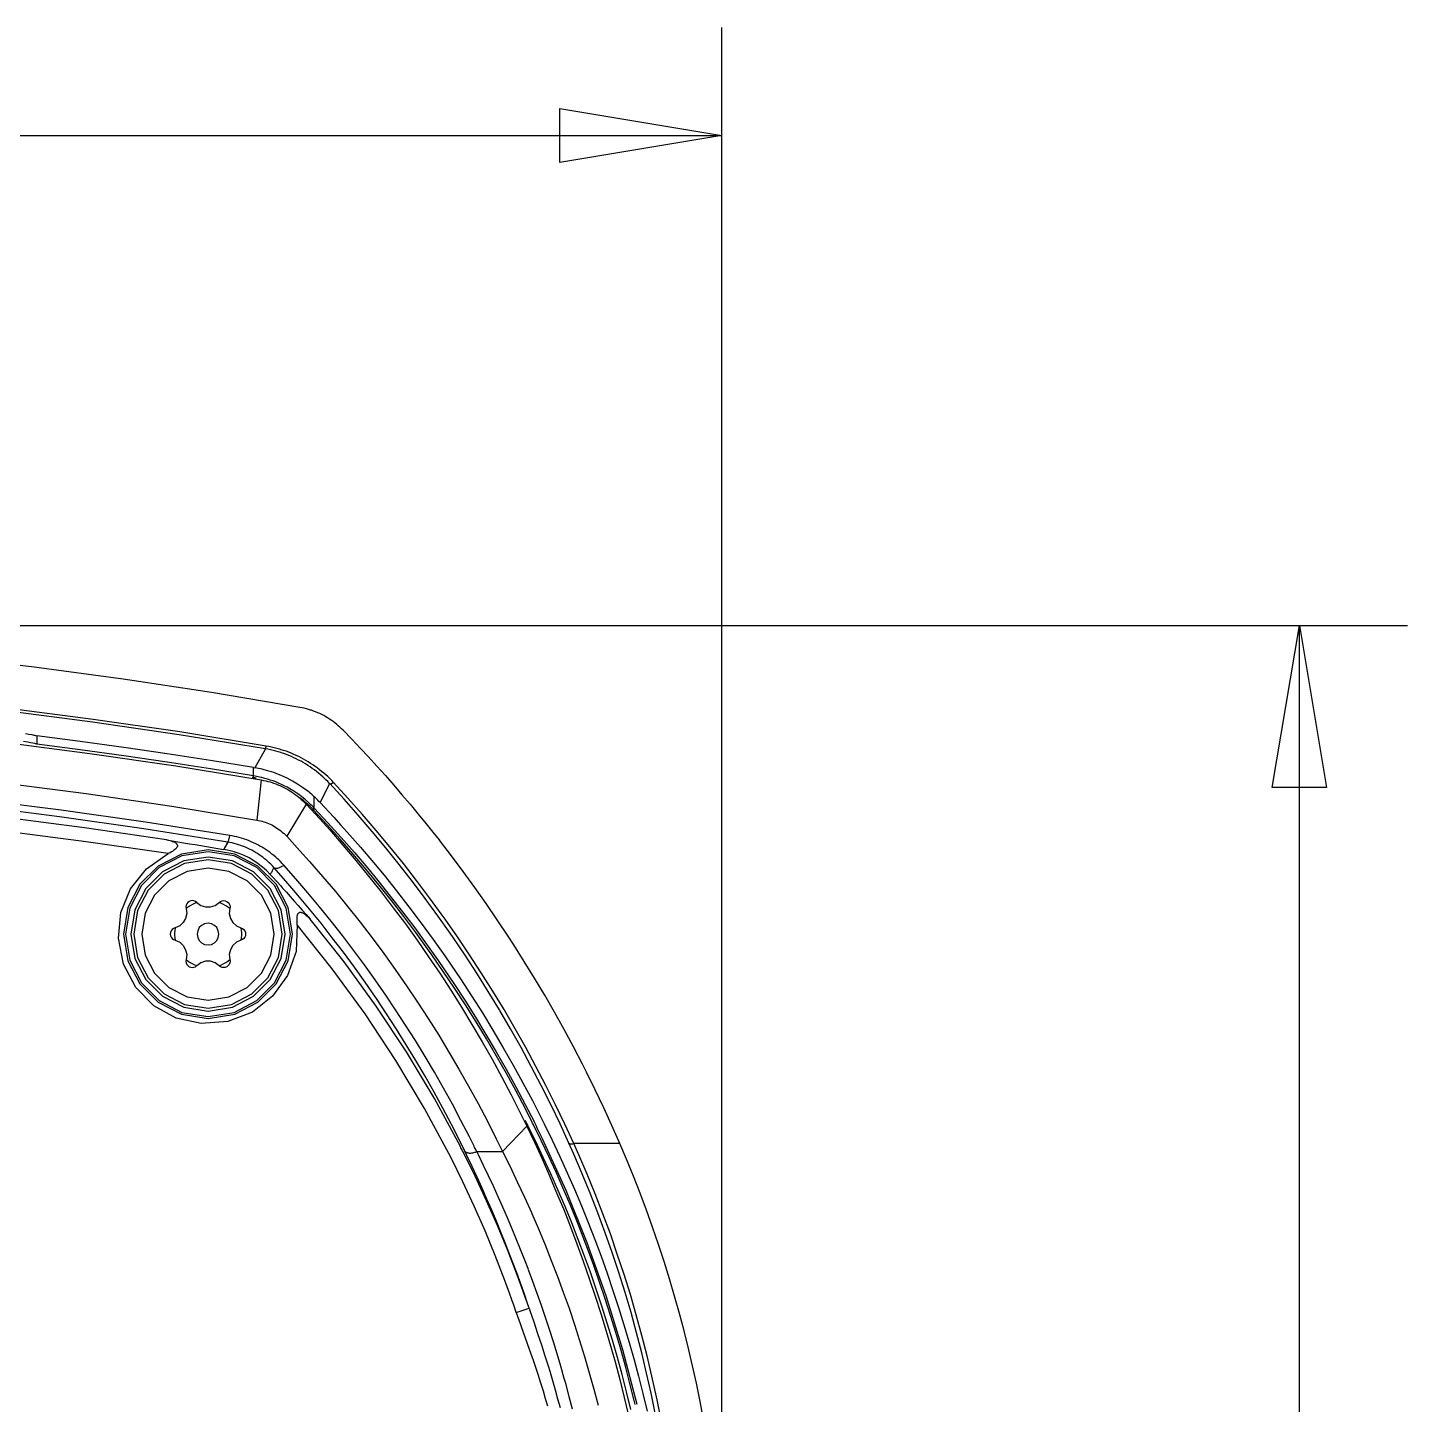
# Model space of a CAD drawing. Header units: millimetres. Extents: x -495897 to 1376592, y -28539 to 470976.
# Drawn here: x 217608 to 220930, y 211241 to 214557 of the extents above; entities that cross this region are included whole.
import ezdxf

# ---------------------------------------------------------------- set-up
doc = ezdxf.new("R2010")
doc.units = ezdxf.units.MM

msp = doc.modelspace()

# ---------------------------------------------------------------- linework, layer by layer
at = {"color": 0}
for p, q in [((219278.688, 210942.943), (219278.688, 214556.683)), ((218888.688, 214231.683), (218888.688, 214361.553)), ((218888.688, 214231.683), (218888.688, 214361.553)), ((218888.688, 214361.553), (219278.688, 214296.553)), ((212733.708, 214296.553), (219278.688, 214296.553)), ((219278.688, 214296.553), (218888.688, 214231.683)), ((219278.688, 214296.553), (218888.688, 214231.683)), ((216201.198, 213116.803), (220929.688, 213116.803)), ((220604.428, 212726.803), (220669.558, 213116.803)), ((220669.558, 208058.295), (220669.558, 213117.063)), ((220669.558, 213116.803), (220734.558, 212726.803)), ((220669.558, 213116.803), (220734.558, 212726.803)), ((217623.268, 213015.923), (217408.508, 213041.273)), ((217837.378, 212987.323), (217623.268, 213015.923)), ((218050.708, 212955.213), (217837.378, 212987.323)), ((218263.258, 212919.463), (218050.708, 212955.213)), ((217765.358, 212890.603), (217555.798, 212917.643)), ((218268.458, 212918.553), (218263.258, 212919.463)), ((218273.658, 212917.253), (218268.458, 212918.553)), ((218278.858, 212915.953), (218273.658, 212917.253)), ((218284.058, 212914.523), (218278.858, 212915.953)), ((218289.128, 212912.963), (218284.058, 212914.523)), ((218290.948, 212912.443), (218289.128, 212912.963)), ((218296.018, 212910.623), (218290.948, 212912.443)), ((217763.538, 212883.973), (217554.108, 212911.143)), ((217972.318, 212853.553), (217763.538, 212883.973)), ((217974.268, 212860.183), (217765.358, 212890.603)), ((218300.958, 212908.673), (218296.018, 212910.623)), ((218306.028, 212906.463), (218300.958, 212908.673)), ((218310.838, 212904.383), (218306.028, 212906.463)), ((218315.648, 212902.043), (218310.838, 212904.383)), ((218320.588, 212899.573), (218315.648, 212902.043)), ((218325.268, 212896.973), (218320.588, 212899.573)), ((218329.688, 212894.113), (218325.268, 212896.973)), ((218334.368, 212891.253), (218329.688, 212894.113)), ((218338.788, 212888.393), (218334.368, 212891.253)), ((218343.078, 212885.143), (218338.788, 212888.393)), ((218347.368, 212882.023), (218343.078, 212885.143)), ((218351.788, 212878.513), (218347.368, 212882.023)), ((217602.338, 212856.673), (217610.528, 212855.243)), ((217610.528, 212855.243), (217617.548, 212854.073)), ((217617.548, 212854.073), (217623.008, 212852.903)), ((217623.008, 212852.903), (217624.438, 212852.643)), ((217624.438, 212852.643), (217626.908, 212851.863)), ((217626.908, 212851.863), (217629.248, 212851.213)), ((217629.248, 212851.213), (217629.638, 212850.953)), ((217629.638, 212850.953), (217629.898, 212850.823)), ((217629.898, 212850.693), (217629.768, 212830.933)), ((217629.898, 212850.823), (217630.158, 212850.693)), ((218180.058, 212819.623), (217972.318, 212853.553)), ((218182.268, 212826.123), (217974.268, 212860.183)), ((218355.428, 212875.393), (218351.788, 212878.513)), ((218359.588, 212871.753), (218355.428, 212875.393)), ((218363.488, 212867.983), (218359.588, 212871.753)), ((218367.258, 212864.213), (218363.488, 212867.983)), ((218367.258, 212864.213), (218388.318, 212842.633)), ((217549.818, 212835.613), (217757.558, 212808.703)), ((217597.658, 212837.953), (217608.448, 212836.133)), ((217608.448, 212836.133), (217614.428, 212835.093)), ((217614.428, 212835.093), (217620.278, 212833.793)), ((217620.278, 212833.793), (217624.438, 212832.883)), ((217624.438, 212832.883), (217625.478, 212832.753)), ((217625.478, 212832.753), (217627.298, 212832.103)), ((217627.298, 212832.103), (217628.988, 212831.453)), ((217628.988, 212831.453), (217628.988, 212831.453)), ((217628.988, 212831.453), (217629.378, 212831.323)), ((217629.378, 212831.323), (217629.638, 212831.063)), ((217629.638, 212831.063), (217629.638, 212830.933)), ((218180.058, 212819.623), (218154.968, 212773.733)), ((218180.058, 212819.623), (218180.318, 212819.883)), ((218186.298, 212818.583), (218180.058, 212819.623)), ((218180.318, 212820.013), (218180.448, 212820.143)), ((218180.318, 212819.883), (218180.318, 212820.013)), ((218180.448, 212820.143), (218180.838, 212820.923)), ((218180.448, 212820.143), (218180.448, 212820.143)), ((218180.838, 212820.923), (218180.968, 212821.443)), ((218180.968, 212821.443), (218181.228, 212822.093)), ((218180.968, 212821.443), (218180.968, 212821.443)), ((218181.228, 212822.093), (218181.358, 212822.613)), ((218181.358, 212822.613), (218181.488, 212823.393)), ((218181.488, 212823.393), (218181.748, 212824.043)), ((218181.748, 212824.043), (218181.878, 212824.823)), ((218181.878, 212824.823), (218182.008, 212825.603)), ((218182.008, 212825.603), (218182.268, 212826.123)), ((218188.638, 212824.953), (218182.268, 212826.123)), ((218192.668, 212817.153), (218186.298, 212818.583)), ((218195.008, 212823.653), (218188.638, 212824.953)), ((218198.908, 212815.723), (218192.668, 212817.153)), ((218201.378, 212822.093), (218195.008, 212823.653)), ((218205.018, 212814.033), (218198.908, 212815.723)), ((218207.878, 212820.533), (218201.378, 212822.093)), ((218211.258, 212812.473), (218205.018, 212814.033)), ((218214.118, 212818.713), (218207.878, 212820.533)), ((218220.358, 212816.763), (218214.118, 212818.713)), ((218223.868, 212815.853), (218220.358, 212816.763)), ((218229.848, 212813.773), (218223.868, 212815.853)), ((218236.218, 212811.433), (218229.848, 212813.773)), ((218388.318, 212842.633), (218409.248, 212820.533)), ((218409.248, 212820.533), (218428.228, 212800.123)), ((217757.558, 212808.703), (217964.388, 212778.283)), ((218217.368, 212810.523), (218211.258, 212812.473)), ((218218.798, 212810.133), (218217.368, 212810.523)), ((218224.908, 212808.053), (218218.798, 212810.133)), ((218231.018, 212805.713), (218224.908, 212808.053)), ((218236.868, 212803.373), (218231.018, 212805.713)), ((218242.198, 212808.833), (218236.218, 212811.433)), ((218242.848, 212800.903), (218236.868, 212803.373)), ((218248.308, 212806.363), (218242.198, 212808.833)), ((218248.698, 212798.303), (218242.848, 212800.903)), ((218254.418, 212803.633), (218248.308, 212806.363)), ((218254.548, 212795.443), (218248.698, 212798.303)), ((218260.268, 212800.903), (218254.418, 212803.633)), ((218260.138, 212792.583), (218254.548, 212795.443)), ((218265.988, 212789.593), (218260.138, 212792.583)), ((218266.118, 212797.913), (218260.268, 212800.903)), ((218271.448, 212786.473), (218265.988, 212789.593)), ((218271.968, 212794.793), (218266.118, 212797.913)), ((218277.038, 212783.223), (218271.448, 212786.473)), ((218277.558, 212791.543), (218271.968, 212794.793)), ((218282.368, 212779.713), (218277.038, 212783.223)), ((218283.278, 212788.293), (218277.558, 212791.543)), ((218287.698, 212776.203), (218282.368, 212779.713)), ((218288.868, 212784.653), (218283.278, 212788.293)), ((218294.458, 212781.143), (218288.868, 212784.653)), ((218299.788, 212777.373), (218294.458, 212781.143)), ((218428.228, 212800.123), (218448.638, 212777.763)), ((217964.388, 212778.283), (218170.308, 212744.613)), ((218151.068, 212753.193), (218149.378, 212750.333)), ((218151.718, 212754.623), (218149.638, 212750.333)), ((218151.588, 212754.103), (218151.068, 212753.193)), ((218151.718, 212754.623), (218151.588, 212754.103)), ((218151.718, 212754.623), (218151.718, 212774.383)), ((218151.718, 212774.383), (218154.968, 212773.733)), ((218292.898, 212772.563), (218287.698, 212776.203)), ((218298.358, 212768.793), (218292.898, 212772.563)), ((218303.298, 212764.763), (218298.358, 212768.793)), ((218305.118, 212773.603), (218299.788, 212777.373)), ((218308.368, 212760.733), (218303.298, 212764.763)), ((218310.318, 212769.443), (218305.118, 212773.603)), ((218313.438, 212756.573), (218308.368, 212760.733)), ((218315.518, 212765.283), (218310.318, 212769.443)), ((218318.248, 212752.283), (218313.438, 212756.573)), ((218320.718, 212760.993), (218315.518, 212765.283)), ((218321.108, 212749.553), (218318.248, 212752.283)), ((218325.528, 212756.833), (218320.718, 212760.993)), ((218325.788, 212745.133), (218321.108, 212749.553)), ((218330.208, 212752.673), (218325.528, 212756.833)), ((218334.888, 212747.993), (218330.208, 212752.673)), ((218339.698, 212743.313), (218334.888, 212747.993)), ((218448.638, 212777.763), (218469.048, 212755.013)), ((218469.048, 212755.013), (218489.068, 212732.263)), ((217542.148, 212738.633), (217748.848, 212711.723)), ((218170.308, 212744.613), (218159.518, 212648.023)), ((218170.308, 212744.613), (218175.638, 212743.703)), ((218175.638, 212743.703), (218180.838, 212742.403)), ((218180.838, 212742.403), (218186.038, 212741.233)), ((218186.038, 212741.233), (218191.238, 212739.803)), ((218191.238, 212739.803), (218196.438, 212738.243)), ((218196.438, 212738.243), (218199.818, 212737.073)), ((218199.818, 212737.073), (218205.018, 212735.253)), ((218205.018, 212735.253), (218209.958, 212733.303)), ((218209.958, 212733.303), (218215.028, 212731.093)), ((218215.028, 212731.093), (218219.838, 212729.013)), ((218219.838, 212729.013), (218224.648, 212726.673)), ((218224.648, 212726.673), (218229.588, 212724.203)), ((218229.588, 212724.203), (218234.008, 212721.603)), ((218234.008, 212721.603), (218238.688, 212718.743)), ((218238.688, 212718.743), (218243.368, 212715.883)), ((218243.368, 212715.883), (218247.788, 212712.893)), ((218334.758, 212736.033), (218311.748, 212690.273)), ((218330.468, 212740.583), (218325.788, 212745.133)), ((218334.758, 212736.033), (218330.468, 212740.583)), ((218334.758, 212736.033), (218335.278, 212735.643)), ((218369.468, 212698.203), (218334.888, 212736.033)), ((218335.278, 212735.643), (218335.798, 212735.383)), ((218335.798, 212735.383), (218336.448, 212735.253)), ((218336.448, 212735.253), (218337.228, 212735.383)), ((218337.228, 212735.383), (218338.268, 212735.643)), ((218338.268, 212735.643), (218338.528, 212735.643)), ((218338.528, 212735.643), (218338.788, 212735.773)), ((218338.788, 212735.773), (218339.958, 212736.163)), ((218344.248, 212738.633), (218339.698, 212743.313)), ((218339.958, 212736.163), (218340.738, 212736.553)), ((218340.738, 212736.553), (218341.648, 212736.813)), ((218341.648, 212736.813), (218342.558, 212737.463)), ((218342.558, 212737.463), (218343.338, 212737.983)), ((218343.338, 212737.983), (218344.248, 212738.633)), ((218378.958, 212700.673), (218344.248, 212738.633)), ((218489.068, 212732.263), (218508.958, 212709.123)), ((220734.558, 212726.803), (220604.428, 212726.803)), ((220734.558, 212726.803), (220604.428, 212726.803)), ((217684.238, 212656.213), (217480.528, 212681.823)), ((217688.398, 212672.203), (217484.298, 212697.813)), ((217748.848, 212711.723), (217954.508, 212681.563)), ((217954.508, 212681.563), (218159.518, 212648.023)), ((218278.078, 212686.633), (218231.408, 212609.283)), ((218247.788, 212712.893), (218252.078, 212709.773)), ((218252.078, 212709.773), (218256.368, 212706.393)), ((218256.368, 212706.393), (218260.658, 212703.013)), ((218260.658, 212703.013), (218264.818, 212699.633)), ((218264.818, 212699.633), (218266.638, 212697.943)), ((218266.638, 212697.943), (218270.538, 212694.173)), ((218270.538, 212694.173), (218274.438, 212690.403)), ((218274.438, 212690.403), (218278.078, 212686.633)), ((218278.078, 212686.633), (218311.098, 212650.883)), ((218297.838, 212676.883), (218297.838, 212704.313)), ((218311.748, 212690.273), (218344.898, 212654.783)), ((218403.528, 212659.723), (218369.468, 212698.203)), ((218413.148, 212662.193), (218378.958, 212700.673)), ((218508.958, 212709.123), (218528.718, 212685.983)), ((218528.718, 212685.983), (218548.218, 212662.583)), ((217744.818, 212629.173), (217547.218, 212654.653)), ((217887.168, 212627.223), (217684.238, 212656.213)), ((217891.848, 212643.213), (217688.398, 212672.203)), ((218159.518, 212648.023), (218163.808, 212647.243)), ((218163.808, 212647.243), (218167.968, 212646.203)), ((218295.498, 212672.593), (218292.898, 212670.253)), ((218297.838, 212676.883), (218295.498, 212672.593)), ((218296.668, 212674.933), (218295.498, 212672.593)), ((218328.128, 212637.623), (218295.498, 212672.593)), ((218296.928, 212675.453), (218296.668, 212674.933)), ((218297.188, 212675.973), (218296.928, 212675.453)), ((218297.448, 212676.363), (218297.188, 212675.973)), ((218297.838, 212676.883), (218297.448, 212676.363)), ((218297.838, 212676.883), (218330.598, 212641.523)), ((218311.098, 212650.883), (218334.888, 212624.363)), ((218344.898, 212654.783), (218361.278, 212636.843)), ((218437.198, 212620.853), (218403.528, 212659.723)), ((218446.818, 212623.193), (218413.148, 212662.193)), ((218548.218, 212662.583), (218567.588, 212638.923)), ((217748.848, 212595.893), (217551.378, 212621.503)), ((217941.768, 212600.573), (217744.818, 212629.173)), ((218089.448, 212594.983), (217887.168, 212627.223)), ((218094.778, 212610.713), (217891.848, 212643.213)), ((218167.968, 212646.203), (218172.258, 212645.163)), ((218172.258, 212645.163), (218176.288, 212643.863)), ((218176.288, 212643.863), (218179.408, 212642.953)), ((218179.408, 212642.953), (218183.568, 212641.393)), ((218183.568, 212641.393), (218187.468, 212639.963)), ((218187.468, 212639.963), (218191.498, 212638.143)), ((218191.498, 212638.143), (218195.528, 212636.193)), ((218195.528, 212636.193), (218199.298, 212634.243)), ((218199.298, 212634.243), (218203.068, 212632.033)), ((218203.068, 212632.033), (218206.708, 212629.693)), ((218206.708, 212629.693), (218210.348, 212627.223)), ((218210.348, 212627.223), (218213.988, 212624.753)), ((218213.988, 212624.753), (218217.498, 212622.023)), ((218217.498, 212622.023), (218220.878, 212619.163)), ((218220.878, 212619.163), (218224.128, 212616.303)), ((218224.128, 212616.303), (218225.038, 212615.393)), ((218225.038, 212615.393), (218228.288, 212612.403)), ((218360.108, 212602.003), (218328.128, 212637.623)), ((218330.598, 212641.523), (218346.718, 212623.843)), ((218334.888, 212624.363), (218366.738, 212587.833)), ((218346.718, 212623.843), (218362.838, 212605.903)), ((218361.278, 212636.843), (218377.268, 212618.773)), ((218377.268, 212618.773), (218409.248, 212582.503)), ((218469.958, 212581.203), (218437.198, 212620.853)), ((218479.968, 212583.283), (218446.818, 212623.193)), ((218567.588, 212638.923), (218586.568, 212615.003)), ((218586.568, 212615.003), (218599.048, 212599.273)), ((217945.928, 212567.163), (217748.848, 212595.893)), ((217941.768, 212600.573), (217944.368, 212600.183)), ((217941.768, 212600.573), (217946.838, 212599.793)), ((217944.368, 212600.183), (217947.878, 212599.403)), ((217946.838, 212599.793), (217960.618, 212597.453)), ((217947.878, 212599.403), (217950.998, 212598.493)), ((217950.998, 212598.493), (217953.988, 212597.713)), ((217953.988, 212597.713), (217956.718, 212596.803)), ((217956.718, 212596.803), (217957.758, 212596.413)), ((217957.758, 212596.413), (217959.708, 212595.373)), ((217959.708, 212595.373), (217961.788, 212594.463)), ((217960.618, 212597.453), (217974.398, 212595.113)), ((217961.788, 212594.463), (217963.348, 212593.423)), ((217963.348, 212593.423), (217963.868, 212593.163)), ((217963.868, 212593.163), (217964.908, 212592.253)), ((217964.908, 212592.253), (217965.948, 212591.213)), ((217966.208, 212580.813), (217965.168, 212579.513)), ((217965.948, 212591.213), (217966.728, 212590.563)), ((217966.858, 212582.113), (217966.208, 212580.813)), ((217966.728, 212590.563), (217967.248, 212589.393)), ((217967.248, 212582.633), (217966.858, 212582.113)), ((217967.248, 212589.393), (217967.768, 212588.613)), ((217967.768, 212583.543), (217967.248, 212582.633)), ((217967.768, 212588.613), (217967.768, 212588.353)), ((217967.768, 212588.353), (217968.158, 212587.313)), ((217968.158, 212584.583), (217967.768, 212583.543)), ((217968.158, 212587.313), (217968.288, 212586.403)), ((217968.288, 212585.493), (217968.158, 212584.583)), ((217968.288, 212586.403), (217968.288, 212585.493)), ((217974.398, 212595.113), (217983.238, 212593.553)), ((217983.238, 212593.553), (217997.018, 212591.213)), ((217997.018, 212591.213), (218010.798, 212588.873)), ((218010.798, 212588.873), (218024.578, 212586.793)), ((218024.578, 212586.793), (218038.358, 212584.453)), ((218038.358, 212584.453), (218052.138, 212582.113)), ((218052.138, 212582.113), (218065.918, 212579.773)), ((218088.928, 212595.113), (218080.348, 212577.433)), ((218081.908, 212581.333), (218080.868, 212579.513)), ((218089.448, 212594.983), (218081.908, 212581.333)), ((218089.448, 212594.983), (218089.838, 212595.113)), ((218094.648, 212594.073), (218089.448, 212594.983)), ((218089.838, 212595.113), (218089.968, 212595.373)), ((218089.968, 212595.373), (218090.358, 212595.893)), ((218090.358, 212595.893), (218090.358, 212596.283)), ((218090.358, 212596.283), (218090.488, 212596.283)), ((218090.488, 212596.283), (218091.268, 212597.843)), ((218091.268, 212597.843), (218091.788, 212599.403)), ((218091.788, 212599.663), (218092.308, 212601.093)), ((218091.788, 212599.403), (218091.788, 212599.663)), ((218092.308, 212601.093), (218092.698, 212602.653)), ((218092.698, 212602.653), (218093.218, 212604.473)), ((218093.218, 212604.473), (218093.608, 212605.903)), ((218093.608, 212605.903), (218093.998, 212607.593)), ((218093.998, 212607.593), (218094.388, 212609.283)), ((218094.388, 212609.283), (218094.778, 212610.973)), ((218099.978, 212593.033), (218094.648, 212594.073)), ((218100.368, 212609.933), (218094.778, 212610.973)), ((218105.178, 212591.733), (218099.978, 212593.033)), ((218106.088, 212608.633), (218100.368, 212609.933)), ((218110.378, 212590.303), (218105.178, 212591.733)), ((218111.678, 212607.333), (218106.088, 212608.633)), ((218115.448, 212588.743), (218110.378, 212590.303)), ((218117.138, 212605.903), (218111.678, 212607.333)), ((218120.648, 212587.053), (218115.448, 212588.743)), ((218122.728, 212604.343), (218117.138, 212605.903)), ((218122.598, 212586.403), (218120.648, 212587.053)), ((218127.668, 212584.453), (218122.598, 212586.403)), ((218128.318, 212602.523), (218122.728, 212604.343)), ((218132.608, 212582.503), (218127.668, 212584.453)), ((218130.008, 212602.003), (218128.318, 212602.523)), ((218135.468, 212600.053), (218130.008, 212602.003)), ((218137.418, 212580.293), (218132.608, 212582.503)), ((218140.928, 212597.843), (218135.468, 212600.053)), ((218142.228, 212577.953), (218137.418, 212580.293)), ((218146.258, 212595.763), (218140.928, 212597.843)), ((218151.588, 212593.423), (218146.258, 212595.763)), ((218156.788, 212590.953), (218151.588, 212593.423)), ((218161.988, 212588.223), (218156.788, 212590.953)), ((218167.058, 212585.493), (218161.988, 212588.223)), ((218171.998, 212582.633), (218167.058, 212585.493)), ((218176.808, 212579.513), (218171.998, 212582.633)), ((218228.288, 212612.403), (218231.408, 212609.283)), ((218231.408, 212609.283), (218263.388, 212574.183)), ((218391.828, 212565.863), (218360.108, 212602.003)), ((218362.838, 212605.903), (218394.558, 212569.763)), ((218366.738, 212587.833), (218397.938, 212550.783)), ((218409.248, 212582.503), (218440.578, 212545.583)), ((218502.328, 212541.033), (218469.958, 212581.203)), ((218512.468, 212543.113), (218479.968, 212583.283)), ((218627.908, 212561.833), (218599.048, 212599.273)), ((217946.318, 212567.423), (217945.928, 212567.163)), ((217950.478, 212569.373), (217946.318, 212567.423)), ((217953.858, 212571.323), (217950.478, 212569.373)), ((217956.328, 212572.753), (217953.858, 212571.323)), ((217958.798, 212574.573), (217956.328, 212572.753)), ((217961.138, 212576.133), (217958.798, 212574.573)), ((217962.438, 212577.303), (217961.138, 212576.133)), ((217964.128, 212578.473), (217962.438, 212577.303)), ((217965.168, 212579.513), (217964.128, 212578.473)), ((218065.918, 212579.773), (218079.828, 212577.563)), ((218080.868, 212579.513), (218079.828, 212577.563)), ((218147.168, 212575.483), (218142.228, 212577.953)), ((218151.718, 212573.013), (218147.168, 212575.483)), ((218156.398, 212570.283), (218151.718, 212573.013)), ((218160.948, 212567.423), (218156.398, 212570.283)), ((218165.368, 212564.563), (218160.948, 212567.423)), ((218169.918, 212561.443), (218165.368, 212564.563)), ((218174.208, 212558.323), (218169.918, 212561.443)), ((218178.238, 212554.813), (218174.208, 212558.323)), ((218181.878, 212576.393), (218176.808, 212579.513)), ((218182.398, 212551.303), (218178.238, 212554.813)), ((218186.688, 212573.143), (218181.878, 212576.393)), ((218186.558, 212547.663), (218182.398, 212551.303)), ((218189.288, 212545.323), (218186.558, 212547.663)), ((218191.368, 212569.763), (218186.688, 212573.143)), ((218195.788, 212566.123), (218191.368, 212569.763)), ((218200.468, 212562.353), (218195.788, 212566.123)), ((218204.888, 212558.583), (218200.468, 212562.353)), ((218209.308, 212554.683), (218204.888, 212558.583)), ((218212.168, 212551.953), (218209.308, 212554.683)), ((218216.328, 212548.053), (218212.168, 212551.953)), ((218220.358, 212543.763), (218216.328, 212548.053)), ((218263.388, 212574.183), (218286.658, 212548.053)), ((218286.658, 212548.053), (218317.858, 212512.433)), ((218423.028, 212529.203), (218391.828, 212565.863)), ((218394.558, 212569.763), (218425.758, 212532.973)), ((218397.938, 212550.783), (218428.748, 212513.083)), ((218656.378, 212524.003), (218627.908, 212561.833)), ((218193.188, 212541.553), (218189.288, 212545.323)), ((218192.668, 212518.673), (218191.758, 212517.113)), ((218191.758, 212517.113), (218197.868, 212510.483)), ((218193.448, 212520.493), (218192.668, 212518.673)), ((218196.958, 212537.653), (218193.188, 212541.553)), ((218194.488, 212522.053), (218193.448, 212520.493)), ((218195.268, 212523.743), (218194.488, 212522.053)), ((218196.178, 212525.433), (218195.268, 212523.743)), ((218197.088, 212527.123), (218196.178, 212525.433)), ((218200.468, 212533.753), (218196.958, 212537.653)), ((218197.868, 212528.683), (218197.088, 212527.123)), ((218198.778, 212530.243), (218197.868, 212528.683)), ((218199.558, 212532.063), (218198.778, 212530.243)), ((218200.468, 212533.753), (218199.558, 212532.063)), ((218200.468, 212533.753), (218201.248, 212533.233)), ((218229.588, 212500.993), (218200.468, 212533.753)), ((218201.248, 212533.233), (218201.898, 212532.843)), ((218201.898, 212532.843), (218202.808, 212532.453)), ((218202.808, 212532.453), (218203.978, 212532.063)), ((218203.978, 212532.063), (218205.018, 212532.063)), ((218205.018, 212532.063), (218206.448, 212532.063)), ((218206.448, 212532.063), (218208.008, 212532.323)), ((218208.008, 212532.323), (218209.698, 212532.453)), ((218209.698, 212532.453), (218209.958, 212532.583)), ((218209.958, 212532.583), (218212.038, 212533.233)), ((218212.038, 212533.233), (218213.988, 212533.883)), ((218213.988, 212533.883), (218215.938, 212534.663)), ((218215.938, 212534.663), (218218.148, 212535.703)), ((218218.148, 212535.703), (218220.098, 212536.743)), ((218220.098, 212536.743), (218222.178, 212538.173)), ((218224.388, 212539.473), (218220.358, 212543.763)), ((218222.178, 212538.173), (218224.388, 212539.473)), ((218253.508, 212506.713), (218224.388, 212539.473)), ((218453.578, 212492.023), (218423.028, 212529.203)), ((218425.758, 212532.973), (218450.588, 212502.683)), ((218440.578, 212545.583), (218465.798, 212515.033)), ((218465.798, 212515.033), (218496.088, 212477.333)), ((218533.918, 212500.343), (218502.328, 212541.033)), ((218544.318, 212502.163), (218512.468, 212543.113)), ((218684.458, 212485.783), (218656.378, 212524.003)), ((218197.868, 212510.483), (218207.488, 212499.823)), ((218207.488, 212499.823), (218217.238, 212489.293)), ((218217.238, 212489.293), (218220.878, 212485.133)), ((218220.878, 212485.133), (218230.628, 212474.343)), ((218258.188, 212467.583), (218229.588, 212500.993)), ((218282.238, 212473.173), (218253.508, 212506.713)), ((218317.858, 212512.433), (218348.538, 212476.033)), ((218428.748, 212513.083), (218458.908, 212475.123)), ((218450.588, 212502.683), (218480.878, 212465.113)), ((218483.738, 212454.193), (218453.578, 212492.023)), ((218565.118, 212459.133), (218533.918, 212500.343)), ((218575.518, 212460.823), (218544.318, 212502.163)), ((218711.628, 212447.043), (218684.458, 212485.783)), ((218230.628, 212474.343), (218240.118, 212463.683)), ((218240.118, 212463.683), (218249.608, 212452.893)), ((218249.608, 212452.893), (218259.228, 212441.973)), ((218286.398, 212433.783), (218258.188, 212467.583)), ((218310.318, 212439.373), (218282.238, 212473.173)), ((218348.538, 212476.033), (218378.568, 212439.373)), ((218458.908, 212475.123), (218488.158, 212436.773)), ((218480.878, 212465.113), (218510.518, 212426.893)), ((218513.118, 212415.973), (218483.738, 212454.193)), ((218496.088, 212477.333), (218525.858, 212438.983)), ((218595.408, 212417.403), (218565.118, 212459.133)), ((218605.938, 212418.963), (218575.518, 212460.823)), ((218256.368, 212413.503), (218256.628, 212415.843)), ((218256.628, 212415.843), (218256.888, 212417.663)), ((218256.888, 212417.663), (218257.148, 212418.703)), ((218257.148, 212418.703), (218257.668, 212420.393)), ((218257.668, 212420.393), (218258.188, 212421.563)), ((218258.188, 212421.563), (218258.578, 212422.343)), ((218258.578, 212422.343), (218259.098, 212423.123)), ((218259.098, 212423.123), (218259.878, 212423.903)), ((218259.228, 212441.973), (218268.588, 212431.183)), ((218259.878, 212423.903), (218260.268, 212424.683)), ((218260.268, 212424.683), (218261.308, 212424.943)), ((218261.308, 212424.943), (218261.958, 212425.463)), ((218261.958, 212425.463), (218262.868, 212425.853)), ((218262.868, 212425.853), (218263.388, 212425.853)), ((218263.388, 212425.853), (218264.428, 212426.113)), ((218264.428, 212426.113), (218265.598, 212425.853)), ((218265.598, 212425.853), (218266.638, 212425.723)), ((218266.638, 212425.723), (218267.938, 212425.333)), ((218267.938, 212425.333), (218269.368, 212424.813)), ((218268.588, 212431.183), (218278.078, 212420.393)), ((218269.368, 212424.813), (218270.018, 212424.423)), ((218270.018, 212424.423), (218271.838, 212423.513)), ((218271.838, 212423.513), (218273.658, 212422.473)), ((218273.658, 212422.473), (218275.478, 212421.043)), ((218275.478, 212421.043), (218276.258, 212420.523)), ((218276.258, 212420.523), (218278.598, 212418.573)), ((218278.078, 212420.393), (218287.568, 212409.343)), ((218278.598, 212418.573), (218280.938, 212416.623)), ((218280.938, 212416.623), (218283.278, 212414.283)), ((218283.278, 212414.283), (218285.748, 212411.553)), ((218314.088, 212399.593), (218286.398, 212433.783)), ((218338.268, 212404.923), (218310.318, 212439.373)), ((218378.568, 212439.373), (218408.078, 212402.063)), ((218488.158, 212436.773), (218517.278, 212397.903)), ((218510.518, 212426.893), (218539.638, 212388.413)), ((218542.108, 212377.363), (218513.118, 212415.973)), ((218525.858, 212438.983), (218555.238, 212400.113)), ((218625.308, 212375.283), (218595.408, 212417.403)), ((218613.088, 212409.083), (218605.938, 212418.963)), ((218738.538, 212407.783), (218711.628, 212447.043)), ((218256.238, 212410.513), (218256.368, 212413.373)), ((218256.238, 212407.393), (218256.238, 212410.513)), ((218256.238, 212404.403), (218256.238, 212407.393)), ((218256.628, 212400.243), (218256.238, 212404.403)), ((218256.368, 212413.373), (218256.368, 212413.503)), ((218256.888, 212395.563), (218256.628, 212400.243)), ((218256.888, 212395.433), (218256.888, 212395.563)), ((218285.748, 212411.553), (218287.568, 212409.343)), ((218341.258, 212364.753), (218314.088, 212399.593)), ((218365.438, 212370.213), (218338.268, 212404.923)), ((218408.078, 212402.063), (218436.938, 212364.233)), ((218517.278, 212397.903), (218545.358, 212358.513)), ((218539.638, 212388.413), (218568.108, 212349.413)), ((218555.238, 212400.113), (218583.838, 212360.723)), ((218642.598, 212366.443), (218613.088, 212409.083)), ((218764.798, 212368.133), (218738.538, 212407.783)), ((218368.038, 212329.523), (218341.258, 212364.753)), ((218392.348, 212334.853), (218365.438, 212370.213)), ((218436.938, 212364.233), (218465.278, 212326.403)), ((218570.578, 212338.103), (218542.108, 212377.363)), ((218545.358, 212358.513), (218572.918, 212318.993)), ((218568.108, 212349.413), (218596.058, 212309.763)), ((218583.838, 212360.723), (218612.178, 212320.943)), ((218632.328, 212365.143), (218625.308, 212375.283)), ((218661.058, 212322.503), (218632.328, 212365.143)), ((218671.718, 212323.413), (218642.598, 212366.443)), ((218778.058, 212347.723), (218764.798, 212368.133)), ((218803.538, 212307.683), (218778.058, 212347.723)), ((218394.298, 212293.903), (218368.038, 212329.523)), ((218418.738, 212299.233), (218392.348, 212334.853)), ((218465.278, 212326.403), (218492.838, 212287.793)), ((218580.978, 212323.413), (218570.578, 212338.103)), ((218572.918, 212318.993), (218599.958, 212278.953)), ((218608.538, 212283.633), (218580.978, 212323.413)), ((218612.178, 212320.943), (218639.738, 212280.643)), ((218689.268, 212279.213), (218661.058, 212322.503)), ((218699.928, 212279.993), (218671.718, 212323.413)), ((218420.038, 212257.893), (218394.298, 212293.903)), ((218444.478, 212263.223), (218418.738, 212299.233)), ((218492.838, 212287.793), (218520.008, 212249.053)), ((218596.058, 212309.763), (218623.488, 212269.723)), ((218635.448, 212243.463), (218608.538, 212283.633)), ((218828.368, 212266.993), (218803.538, 212307.683)), ((218445.258, 212221.493), (218420.038, 212257.893)), ((218469.828, 212226.693), (218444.478, 212263.223)), ((218520.008, 212249.053), (218546.268, 212209.793)), ((218599.958, 212278.953), (218626.348, 212238.523)), ((218623.488, 212269.723), (218633.498, 212254.643)), ((218633.498, 212254.643), (218660.018, 212214.083)), ((218639.738, 212280.643), (218649.878, 212265.563)), ((218649.878, 212265.563), (218676.528, 212224.743)), ((218716.698, 212235.403), (218689.268, 212279.213)), ((218727.618, 212236.183), (218699.928, 212279.993)), ((218852.808, 212226.173), (218828.368, 212266.993)), ((218447.338, 212218.373), (218445.258, 212221.493)), ((218471.908, 212181.583), (218447.338, 212218.373)), ((218493.618, 212191.333), (218469.828, 212226.693)), ((218626.348, 212238.523), (218652.088, 212197.443)), ((218661.838, 212203.033), (218635.448, 212243.463)), ((218676.528, 212224.743), (218702.658, 212183.533)), ((218743.478, 212191.333), (218716.698, 212235.403)), ((218754.658, 212191.723), (218727.618, 212236.183)), ((218876.468, 212185.093), (218852.808, 212226.173)), ((218495.958, 212144.273), (218471.908, 212181.583)), ((218517.798, 212154.283), (218493.618, 212191.333)), ((218546.268, 212209.793), (218572.008, 212170.013)), ((218652.088, 212197.443), (218677.178, 212155.843)), ((218660.018, 212214.083), (218686.018, 212173.133)), ((218687.578, 212162.213), (218661.838, 212203.033)), ((218702.658, 212183.533), (218727.878, 212141.933)), ((218744.388, 212189.643), (218743.478, 212191.333)), ((218770.518, 212145.183), (218744.388, 212189.643)), ((218755.438, 212190.163), (218754.658, 212191.723)), ((218781.698, 212145.573), (218755.438, 212190.163)), ((218899.478, 212143.623), (218876.468, 212185.093)), ((218541.458, 212116.843), (218517.798, 212154.283)), ((218572.008, 212170.013), (218597.358, 212129.973)), ((218677.178, 212155.843), (218701.878, 212113.983)), ((218686.018, 212173.133), (218711.238, 212131.793)), ((218712.538, 212121.003), (218687.578, 212162.213)), ((218519.358, 212106.833), (218495.958, 212144.273)), ((218564.468, 212079.013), (218541.458, 212116.843)), ((218597.358, 212129.973), (218622.058, 212089.413)), ((218711.238, 212131.793), (218735.938, 212090.193)), ((218736.848, 212079.403), (218712.538, 212121.003)), ((218727.878, 212141.933), (218752.838, 212099.813)), ((218795.868, 212100.203), (218770.518, 212145.183)), ((218807.048, 212100.203), (218781.698, 212145.573)), ((218921.968, 212101.763), (218899.478, 212143.623)), ((218542.368, 212069.003), (218519.358, 212106.833)), ((218622.058, 212089.413), (218646.108, 212048.203)), ((218701.878, 212113.983), (218725.798, 212071.863)), ((218735.938, 212090.193), (218759.988, 212048.073)), ((218752.838, 212099.813), (218776.758, 212057.693)), ((218820.308, 212054.703), (218795.868, 212100.203)), ((218831.618, 212054.703), (218807.048, 212100.203)), ((218943.678, 212059.903), (218921.968, 212101.763)), ((218564.468, 212031.043), (218542.368, 212069.003)), ((218586.958, 212040.923), (218564.468, 212079.013)), ((218725.798, 212071.863), (218749.068, 212029.093)), ((218760.768, 212037.543), (218736.848, 212079.403)), ((218776.758, 212057.693), (218800.288, 212015.053)), ((218844.228, 212008.943), (218820.308, 212054.703)), ((218855.668, 212008.813), (218831.618, 212054.703)), ((218953.428, 212040.533), (218943.678, 212059.903)), ((218586.438, 211992.563), (218564.468, 212031.043)), ((218608.928, 212002.573), (218586.958, 212040.923)), ((218646.108, 212048.203), (218669.508, 212006.863)), ((218749.068, 212029.093), (218771.818, 211986.063)), ((218759.988, 212048.073), (218783.258, 212005.823)), ((218783.648, 211995.163), (218760.768, 212037.543)), ((218974.488, 211998.153), (218953.428, 212040.533)), ((218607.498, 211953.823), (218586.438, 211992.563)), ((218630.248, 211963.833), (218608.928, 212002.573)), ((218669.508, 212006.863), (218692.258, 211965.133)), ((218771.818, 211986.063), (218793.658, 211942.773)), ((218783.258, 212005.823), (218805.878, 211963.183)), ((218806.268, 211952.653), (218783.648, 211995.163)), ((218800.288, 212015.053), (218823.038, 211972.283)), ((218867.238, 211962.923), (218844.228, 212008.943)), ((218878.808, 211962.533), (218855.668, 212008.813)), ((218994.638, 211955.383), (218974.488, 211998.153)), ((218628.168, 211914.823), (218607.498, 211953.823)), ((218651.048, 211924.833), (218630.248, 211963.833)), ((218692.258, 211965.133), (218714.488, 211922.883)), ((218805.878, 211963.183), (218827.718, 211920.283)), ((218823.558, 211918.463), (218806.268, 211952.653)), ((218823.038, 211972.283), (218845.008, 211929.123)), ((218889.468, 211916.773), (218867.238, 211962.923)), ((218901.168, 211915.993), (218878.808, 211962.533)), ((219014.398, 211912.483), (218994.638, 211955.383)), ((218671.328, 211885.443), (218651.048, 211924.833)), ((218714.488, 211922.883), (218735.938, 211880.373)), ((218793.658, 211942.773), (218809.258, 211911.053)), ((218825.768, 211914.303), (218823.428, 211918.463)), ((218825.768, 211914.303), (218823.428, 211918.463)), ((218845.008, 211929.123), (218851.378, 211916.383)), ((218851.378, 211916.383), (218870.488, 211877.383)), ((218911.048, 211869.973), (218889.468, 211916.773)), ((218922.618, 211869.323), (218901.168, 211915.993)), ((218648.058, 211875.563), (218628.168, 211914.823)), ((218682.508, 211862.433), (218671.328, 211885.443)), ((218809.258, 211911.053), (218751.278, 211849.433)), ((218809.258, 211911.053), (218827.718, 211872.183)), ((218830.968, 211874.133), (218811.988, 211912.483)), ((218844.358, 211876.213), (218825.768, 211914.303)), ((219033.378, 211869.323), (219014.398, 211912.483)), ((218660.018, 211850.993), (218648.058, 211875.563)), ((218665.348, 211840.073), (218660.018, 211850.993)), ((218660.018, 211850.993), (218660.798, 211850.083)), ((218660.798, 211850.083), (218661.448, 211849.433)), ((218661.448, 211849.433), (218662.228, 211848.653)), ((218686.148, 211848.523), (218689.008, 211849.433)), ((218693.038, 211841.503), (218689.008, 211849.563)), ((218689.008, 211849.433), (218751.018, 211849.433)), ((218735.938, 211880.373), (218751.018, 211849.433)), ((218751.278, 211849.433), (218769.088, 211813.423)), ((218827.718, 211872.183), (218846.178, 211831.883)), ((218849.168, 211835.393), (218830.968, 211874.133)), ((218862.428, 211838.123), (218844.358, 211876.213)), ((218870.488, 211877.383), (218888.948, 211837.993)), ((218911.048, 211869.973), (218911.438, 211869.583)), ((218923.008, 211843.063), (218911.048, 211869.973)), ((218911.438, 211869.583), (218911.698, 211869.063)), ((218911.698, 211869.063), (218912.478, 211868.673)), ((218912.478, 211868.673), (218912.478, 211868.543)), ((218912.478, 211868.543), (218913.388, 211868.413)), ((218913.388, 211868.413), (218914.168, 211868.153)), ((218914.168, 211868.153), (218915.338, 211868.023)), ((218915.338, 211868.023), (218916.768, 211868.023)), ((218916.768, 211868.023), (218916.898, 211868.023)), ((218916.898, 211868.023), (218917.808, 211868.153)), ((218917.808, 211868.153), (218919.108, 211868.413)), ((218919.108, 211868.413), (218920.278, 211868.543)), ((218920.278, 211868.543), (218921.578, 211868.933)), ((218921.578, 211868.933), (218922.618, 211869.323)), ((219033.378, 211869.323), (218922.618, 211869.323)), ((218934.708, 211842.153), (218922.618, 211869.323)), ((219049.628, 211830.973), (219033.378, 211869.323)), ((218662.228, 211848.653), (218663.268, 211848.133)), ((218663.268, 211848.133), (218664.308, 211847.613)), ((218664.308, 211847.613), (218665.738, 211847.093)), ((218677.958, 211814.073), (218665.348, 211840.073)), ((218665.738, 211847.093), (218667.168, 211846.703)), ((218667.168, 211846.703), (218668.988, 211846.313)), ((218668.988, 211846.313), (218670.808, 211846.183)), ((218670.808, 211846.183), (218672.888, 211845.923)), ((218672.888, 211845.923), (218675.098, 211846.183)), ((218675.098, 211846.183), (218677.178, 211846.313)), ((218677.178, 211846.313), (218679.518, 211846.703)), ((218679.518, 211846.703), (218681.858, 211847.223)), ((218681.858, 211847.223), (218684.588, 211848.003)), ((218684.588, 211848.003), (218686.148, 211848.523)), ((218705.388, 211816.413), (218693.038, 211841.503)), ((218717.348, 211791.323), (218705.388, 211816.413)), ((218846.178, 211831.883), (218864.118, 211791.323)), ((218867.108, 211796.393), (218849.168, 211835.393)), ((218879.978, 211799.773), (218862.428, 211838.123)), ((218888.948, 211837.993), (218906.888, 211798.473)), ((218942.898, 211796.393), (218923.008, 211843.063)), ((218954.858, 211795.093), (218934.708, 211842.153)), ((219066.138, 211790.283), (219049.628, 211830.973)), ((218690.178, 211787.813), (218677.958, 211814.073)), ((218701.878, 211761.553), (218690.178, 211787.813)), ((218729.178, 211766.103), (218717.348, 211791.323)), ((218769.088, 211813.423), (218786.638, 211776.893)), ((218864.118, 211791.323), (218881.408, 211750.633)), ((218884.528, 211757.133), (218867.108, 211796.393)), ((218897.008, 211760.903), (218879.978, 211799.773)), ((218906.888, 211798.473), (218924.308, 211758.953)), ((218962.268, 211749.203), (218942.898, 211796.393)), ((218974.228, 211747.513), (218954.858, 211795.093)), ((219082.128, 211749.593), (219066.138, 211790.283)), ((218713.578, 211735.293), (218701.878, 211761.553)), ((218740.618, 211741.013), (218729.178, 211766.103)), ((218786.638, 211776.893), (218803.928, 211740.103)), ((218881.408, 211750.633), (218898.308, 211709.813)), ((218901.558, 211717.613), (218884.528, 211757.133)), ((218913.778, 211722.033), (218897.008, 211760.903)), ((218924.308, 211758.953), (218940.948, 211719.043)), ((218725.018, 211708.773), (218713.578, 211735.293)), ((218751.928, 211715.533), (218740.618, 211741.013)), ((218803.928, 211740.103), (218820.568, 211702.793)), ((218917.548, 211677.703), (218901.558, 211717.613)), ((218929.768, 211682.773), (218913.778, 211722.033)), ((218940.948, 211719.043), (218957.198, 211678.873)), ((218980.728, 211702.013), (218962.268, 211749.203)), ((218992.818, 211699.413), (218974.228, 211747.513)), ((219097.468, 211708.513), (219082.128, 211749.593)), ((218736.198, 211682.383), (218725.018, 211708.773)), ((218762.978, 211690.313), (218751.928, 211715.533)), ((218773.768, 211664.833), (218762.978, 211690.313)), ((218820.568, 211702.793), (218821.608, 211700.453)), ((218821.608, 211700.453), (218837.598, 211663.273)), ((218898.308, 211709.813), (218914.428, 211668.603)), ((218998.278, 211654.303), (218980.728, 211702.013)), ((219010.628, 211651.183), (218992.818, 211699.413)), ((219112.158, 211667.563), (219097.468, 211708.513)), ((218747.118, 211655.863), (218736.198, 211682.383)), ((218757.778, 211629.473), (218747.118, 211655.863)), ((218784.298, 211639.613), (218773.768, 211664.833)), ((218837.598, 211663.273), (218853.328, 211625.443)), ((218914.428, 211668.603), (218930.158, 211627.263)), ((218933.538, 211637.663), (218917.548, 211677.703)), ((218945.368, 211643.123), (218929.768, 211682.773)), ((218957.198, 211678.873), (218973.058, 211638.183)), ((219015.048, 211606.463), (218998.278, 211654.303)), ((219027.398, 211602.693), (219010.628, 211651.183)), ((219126.328, 211626.093), (219112.158, 211667.563)), ((218768.178, 211602.953), (218757.778, 211629.473)), ((218794.698, 211614.003), (218784.298, 211639.613)), ((218853.328, 211625.443), (218868.538, 211587.353)), ((218930.158, 211627.263), (218945.368, 211585.663)), ((218948.748, 211597.363), (218933.538, 211637.663)), ((218960.318, 211603.473), (218945.368, 211643.123)), ((218973.058, 211638.183), (218988.268, 211597.493)), ((219139.978, 211584.753), (219126.328, 211626.093)), ((218778.448, 211576.043), (218768.178, 211602.953)), ((218804.838, 211588.393), (218794.698, 211614.003)), ((218813.678, 211565.253), (218804.838, 211588.393)), ((218868.538, 211587.353), (218883.228, 211549.133)), ((218945.368, 211585.663), (218960.058, 211543.803)), ((218962.658, 211559.143), (218948.748, 211597.363)), ((218970.718, 211575.263), (218960.318, 211603.473)), ((218988.268, 211597.493), (219002.958, 211556.543)), ((219031.038, 211558.493), (219015.048, 211606.463)), ((219043.648, 211553.943), (219027.398, 211602.693)), ((219152.848, 211543.283), (219139.978, 211584.753)), ((218787.678, 211550.823), (218778.448, 211576.043)), ((218824.338, 211536.653), (218813.678, 211565.123)), ((218976.828, 211518.583), (218962.658, 211559.143)), ((218984.758, 211535.223), (218970.718, 211575.263)), ((219002.958, 211556.543), (219016.868, 211515.073)), ((219046.118, 211510.133), (219031.038, 211558.493)), ((219058.858, 211505.323), (219043.648, 211553.943)), ((218834.868, 211507.793), (218824.338, 211536.653)), ((218883.228, 211549.133), (218897.398, 211510.783)), ((218960.058, 211543.803), (218974.228, 211501.683)), ((218990.348, 211477.633), (218976.828, 211518.583)), ((218998.278, 211495.053), (218984.758, 211535.223)), ((219165.198, 211501.553), (219152.848, 211543.283)), ((218844.878, 211478.933), (218834.868, 211507.793)), ((218897.398, 211510.783), (218911.178, 211472.303)), ((218974.228, 211501.683), (218987.878, 211459.433)), ((219011.278, 211454.493), (218998.278, 211495.053)), ((219016.868, 211515.073), (219030.518, 211473.733)), ((219060.418, 211461.903), (219046.118, 211510.133)), ((219073.158, 211456.183), (219058.858, 211505.323)), ((219177.028, 211459.563), (219165.198, 211501.553)), ((218784.298, 211462.033), (218815.108, 211472.693)), ((218784.298, 211462.033), (218793.658, 211435.513)), ((218815.108, 211472.693), (218816.928, 211467.233)), ((218816.928, 211467.233), (218826.288, 211439.673)), ((218854.758, 211449.943), (218844.878, 211478.933)), ((218911.178, 211472.303), (218924.308, 211433.433)), ((218987.878, 211459.433), (219000.748, 211416.793)), ((219003.218, 211436.683), (218990.348, 211477.633)), ((219023.888, 211414.063), (219011.278, 211454.493)), ((219030.518, 211473.733), (219043.388, 211432.003)), ((219073.808, 211413.413), (219060.418, 211461.903)), ((219086.548, 211407.043), (219073.158, 211456.183)), ((219188.208, 211417.833), (219177.028, 211459.563)), ((218793.658, 211435.513), (218796.128, 211428.363)), ((218796.128, 211428.363), (218805.878, 211400.933)), ((218826.288, 211439.673), (218835.518, 211411.853)), ((218864.378, 211420.823), (218854.758, 211449.943)), ((218873.738, 211391.443), (218864.378, 211420.823)), ((218924.308, 211433.433), (218936.658, 211394.693)), ((219015.828, 211395.473), (219003.218, 211436.683)), ((219043.388, 211432.003), (219055.868, 211390.013)), ((219198.738, 211375.713), (219188.208, 211417.833)), ((218805.878, 211400.933), (218815.368, 211373.763)), ((218835.518, 211411.853), (218844.748, 211384.293)), ((218844.748, 211384.293), (218853.068, 211358.033)), ((218882.708, 211362.193), (218873.738, 211391.443)), ((218936.658, 211394.693), (218948.748, 211355.823)), ((219000.748, 211416.793), (219013.228, 211374.153)), ((219027.658, 211354.003), (219015.828, 211395.473)), ((219035.718, 211373.373), (219023.888, 211414.063)), ((219055.868, 211390.013), (219067.698, 211348.023)), ((219086.158, 211364.793), (219073.808, 211413.413)), ((219099.158, 211357.773), (219086.548, 211407.043)), ((218815.368, 211373.763), (218824.468, 211347.633)), ((218853.068, 211358.033), (218860.608, 211333.983)), ((218891.288, 211332.683), (218882.708, 211362.193)), ((218948.748, 211355.823), (218960.058, 211316.823)), ((219013.228, 211374.153), (219021.938, 211343.343)), ((219038.968, 211312.663), (219027.658, 211354.003)), ((219047.028, 211332.553), (219035.718, 211373.373)), ((219097.858, 211316.043), (219086.158, 211364.793)), ((219110.728, 211308.763), (219099.158, 211357.773)), ((219208.618, 211333.853), (219198.738, 211375.713)), ((218824.468, 211347.633), (218832.008, 211325.403)), ((218832.008, 211325.403), (218835.908, 211313.183)), ((218860.608, 211333.983), (218864.768, 211320.723)), ((218864.768, 211320.723), (218871.658, 211297.973)), ((218899.868, 211303.173), (218891.288, 211332.683)), ((219021.938, 211343.343), (219033.378, 211300.313)), ((219057.948, 211291.473), (219047.028, 211332.553)), ((219067.698, 211348.023), (219078.098, 211308.893)), ((219217.718, 211291.863), (219208.618, 211333.853)), ((218835.908, 211313.183), (218842.408, 211293.033)), ((218842.408, 211293.033), (218848.518, 211273.663)), ((218871.658, 211297.973), (218877.898, 211276.003)), ((218902.598, 211293.163), (218899.868, 211303.173)), ((218903.898, 211288.483), (218902.598, 211293.163)), ((218911.828, 211258.973), (218903.898, 211288.483)), ((218960.058, 211316.823), (218970.978, 211277.693)), ((219033.378, 211300.313), (219044.038, 211257.283)), ((219049.628, 211270.673), (219038.968, 211312.663)), ((219068.088, 211250.133), (219057.948, 211291.473)), ((219078.098, 211308.893), (219088.888, 211266.643)), ((219108.648, 211267.553), (219097.858, 211316.043)), ((219121.648, 211259.233), (219110.728, 211308.763)), ((219226.168, 211251.433), (219217.718, 211291.863)), ((218848.518, 211273.663), (218854.108, 211255.203)), ((218854.108, 211255.203), (218859.048, 211237.263)), ((218877.898, 211276.003), (218883.748, 211254.423)), ((218883.748, 211254.423), (218889.468, 211233.493)), ((218919.628, 211229.203), (218911.828, 211258.973)), ((218970.978, 211277.693), (218981.378, 211238.693)), ((219044.038, 211257.283), (219054.568, 211214.123)), ((219059.898, 211228.813), (219049.628, 211270.673)), ((219088.888, 211266.643), (219099.158, 211224.133)), ((219110.208, 211260.143), (219108.648, 211267.553)), ((219119.958, 211211.653), (219110.208, 211260.143)), ((219123.078, 211252.083), (219121.648, 211259.233)), ((219132.958, 211203.203), (219123.078, 211252.083)), ((219233.968, 211209.443), (219226.168, 211251.433)), ((219070.428, 211240.773), (219068.088, 211250.133))]:
    msp.add_line(p, q, dxfattribs=at)
for points in [[(218151.718, 212774.383), (218047.718, 212791.283), (217943.458, 212807.403), (217839.068, 212822.743), (217734.548, 212837.043), (217629.898, 212850.693)], [(218151.718, 212754.623), (218047.588, 212771.653), (217943.328, 212787.773), (217838.938, 212802.983), (217734.418, 212817.413), (217629.768, 212830.933)], [(218158.088, 212748.643), (218156.398, 212749.163), (218154.578, 212749.423), (218152.888, 212749.813), (218151.198, 212750.073), (218149.378, 212750.333)], [(218169.658, 212750.853), (218166.148, 212751.633), (218162.638, 212752.413), (218158.998, 212753.193), (218155.358, 212753.973), (218151.718, 212754.623)], [(218176.808, 212769.313), (218172.518, 212770.353), (218168.228, 212771.263), (218163.808, 212772.173), (218159.388, 212772.953), (218154.968, 212773.733)], [(218171.868, 212750.333), (218171.478, 212750.463), (218170.958, 212750.463), (218170.568, 212750.593), (218170.178, 212750.723), (218169.658, 212750.853)], [(218205.018, 212739.803), (218198.518, 212742.273), (218191.888, 212744.483), (218185.258, 212746.693), (218178.628, 212748.513), (218171.868, 212750.333)], [(218206.318, 212760.213), (218200.468, 212762.293), (218194.618, 212764.243), (218188.638, 212766.063), (218182.658, 212767.753), (218176.678, 212769.313)], [(218269.628, 212726.673), (218257.798, 212734.603), (218245.318, 212742.013), (218232.578, 212748.643), (218219.578, 212754.753), (218206.318, 212760.213)], [(218238.818, 212723.293), (218232.188, 212726.933), (218225.558, 212730.443), (218218.798, 212733.823), (218211.908, 212736.813), (218205.018, 212739.803)], [(218284.318, 212690.013), (218275.868, 212697.423), (218267.028, 212704.443), (218257.928, 212711.203), (218248.568, 212717.443), (218238.818, 212723.293)], [(218297.838, 212704.313), (218292.378, 212708.993), (218286.918, 212713.673), (218281.198, 212718.093), (218275.478, 212722.513), (218269.628, 212726.673)], [(218266.248, 212699.113), (218265.468, 212699.763), (218264.688, 212700.413), (218263.908, 212700.933), (218263.128, 212701.583), (218262.348, 212702.103)], [(218292.118, 212676.363), (218287.178, 212681.173), (218282.108, 212685.853), (218276.908, 212690.403), (218271.708, 212694.823), (218266.248, 212699.113)], [(218297.838, 212676.883), (218295.108, 212679.613), (218292.378, 212682.213), (218289.778, 212684.943), (218287.048, 212687.543), (218284.318, 212690.143)], [(218311.748, 212690.273), (218309.018, 212693.133), (218306.288, 212695.993), (218303.558, 212698.853), (218300.698, 212701.583), (218297.838, 212704.313)], [(218295.498, 212672.593), (218294.848, 212673.373), (218294.068, 212674.023), (218293.418, 212674.803), (218292.638, 212675.583), (218291.858, 212676.363)], [(217838.288, 212301.183), (217826.068, 212363.843), (217832.178, 212425.333), (217855.188, 212482.273), (217893.668, 212530.763), (217945.928, 212567.163)], [(218041.998, 212576.523), (217977.778, 212566.253), (217922.008, 212537.393), (217877.938, 212493.453), (217849.208, 212437.683), (217838.808, 212373.333)], [(218041.998, 212571.843), (217979.208, 212561.703), (217924.738, 212533.623), (217881.838, 212490.593), (217853.628, 212436.123), (217843.488, 212373.333)], [(218041.998, 212558.973), (217983.368, 212549.483), (217932.408, 212523.223), (217892.238, 212482.923), (217865.848, 212432.093), (217856.358, 212373.333)], [(218041.998, 212552.213), (217985.448, 212543.113), (217936.438, 212517.763), (217897.698, 212479.023), (217872.348, 212430.013), (217863.118, 212373.333)], [(218245.058, 212373.333), (218234.788, 212437.683), (218205.928, 212493.453), (218161.988, 212537.393), (218106.218, 212566.253), (218041.998, 212576.523)], [(218240.508, 212373.333), (218230.368, 212436.123), (218202.158, 212490.593), (218159.258, 212533.623), (218104.658, 212561.703), (218041.998, 212571.843)], [(218227.378, 212373.333), (218218.018, 212432.093), (218191.628, 212482.923), (218151.458, 212523.223), (218100.628, 212549.483), (218041.998, 212558.973)], [(218220.748, 212373.333), (218211.648, 212430.013), (218186.298, 212479.023), (218147.558, 212517.763), (218098.418, 212543.113), (218041.998, 212552.213)], [(218140.928, 212556.763), (218129.228, 212562.613), (218117.268, 212567.553), (218104.918, 212571.713), (218092.438, 212574.963), (218079.828, 212577.433)], [(218191.758, 212517.113), (218182.658, 212526.343), (218173.038, 212534.923), (218162.768, 212542.983), (218152.108, 212550.263), (218140.928, 212556.763)], [(218041.998, 212532.583), (217991.688, 212524.523), (217947.878, 212501.903), (217913.428, 212467.453), (217890.808, 212423.773), (217882.748, 212373.333)], [(218201.248, 212373.333), (218193.058, 212423.773), (218170.568, 212467.453), (218135.988, 212501.903), (218092.308, 212524.523), (218041.998, 212532.583)], [(217996.628, 212451.983), (217993.378, 212449.513), (217991.038, 212446.393), (217989.478, 212442.753), (217988.958, 212438.853), (217989.478, 212434.823)], [(218015.088, 212449.513), (218009.628, 212447.303), (218004.298, 212444.703), (217999.098, 212441.713), (217994.158, 212438.333), (217989.478, 212434.693)], [(218015.088, 212449.513), (218011.838, 212451.983), (218008.198, 212453.543), (218004.298, 212454.063), (218000.398, 212453.543), (217996.628, 212451.983)], [(218015.088, 212449.513), (218024.968, 212442.363), (218036.148, 212438.853), (218047.718, 212438.853), (218059.028, 212442.363), (218068.908, 212449.513)], [(218094.388, 212434.693), (218089.708, 212438.333), (218084.768, 212441.713), (218079.568, 212444.703), (218074.238, 212447.303), (218068.648, 212449.513)], [(218068.908, 212449.513), (218072.028, 212451.983), (218075.668, 212453.543), (218079.568, 212454.063), (218083.468, 212453.543), (218087.238, 212451.983)], [(218087.238, 212451.983), (218090.618, 212449.513), (218092.958, 212446.393), (218094.518, 212442.753), (218095.038, 212438.853), (218094.388, 212434.823)], [(217989.478, 212434.823), (217990.648, 212422.733), (217988.178, 212411.293), (217982.328, 212401.283), (217973.748, 212393.353), (217962.568, 212388.283)], [(218094.388, 212434.823), (218093.218, 212422.733), (218095.818, 212411.293), (218101.538, 212401.283), (218110.248, 212393.353), (218121.298, 212388.283)], [(217962.568, 212388.283), (217958.798, 212386.723), (217955.678, 212384.253), (217953.338, 212381.133), (217951.778, 212377.493), (217951.258, 212373.593)], [(217962.828, 212388.283), (217961.788, 212382.303), (217961.398, 212376.453), (217961.398, 212370.473), (217961.788, 212364.623), (217962.828, 212358.643)], [(218041.998, 212399.593), (218033.808, 212398.293), (218026.658, 212394.523), (218020.938, 212388.933), (218017.298, 212381.653), (218015.998, 212373.333)], [(218067.998, 212373.333), (218066.568, 212381.653), (218062.928, 212388.933), (218057.338, 212394.523), (218050.188, 212398.293), (218041.998, 212399.593)], [(218256.888, 212395.433), (218254.028, 212331.733), (218233.488, 212273.363), (218197.608, 212223.573), (218148.858, 212185.613), (218089.448, 212162.733)], [(218121.168, 212388.283), (218121.948, 212382.303), (218122.468, 212376.453), (218122.468, 212370.473), (218121.948, 212364.623), (218121.168, 212358.643)], [(218121.298, 212388.283), (218125.068, 212386.723), (218128.188, 212384.253), (218130.528, 212381.133), (218132.088, 212377.493), (218132.608, 212373.333)], [(218627.128, 211834.483), (218563.298, 211953.303), (218494.398, 212068.873), (218420.168, 212181.323), (218340.998, 212290.133), (218256.888, 212395.433)], [(218649.878, 211861.523), (218587.088, 211977.353), (218519.488, 212090.193), (218446.818, 212199.913), (218369.598, 212306.383), (218287.568, 212409.343)], [(217838.808, 212373.333), (217849.208, 212309.243), (217877.938, 212253.473), (217922.008, 212209.533), (217977.778, 212180.803), (218041.998, 212170.403)], [(217843.488, 212373.333), (217853.628, 212310.673), (217881.838, 212256.203), (217924.738, 212213.173), (217979.208, 212184.963), (218041.998, 212174.823)], [(217856.358, 212373.333), (217865.848, 212314.833), (217892.238, 212263.873), (217932.408, 212223.703), (217983.368, 212197.443), (218041.998, 212187.953)], [(217863.118, 212373.333), (217872.348, 212316.913), (217897.698, 212267.903), (217936.438, 212229.163), (217985.448, 212203.943), (218041.998, 212194.843)], [(217882.748, 212373.333), (217890.808, 212323.023), (217913.428, 212279.343), (217947.878, 212245.023), (217991.688, 212222.403), (218041.998, 212214.343)], [(217951.258, 212373.593), (217951.778, 212369.563), (217953.338, 212365.793), (217955.678, 212362.673), (217958.798, 212360.203), (217962.568, 212358.643)], [(217962.568, 212358.643), (217973.748, 212353.703), (217982.328, 212345.773), (217988.178, 212335.763), (217990.648, 212324.193), (217989.478, 212312.103)], [(218015.998, 212373.333), (218017.298, 212365.143), (218021.068, 212357.993), (218026.658, 212352.403), (218033.808, 212348.763), (218041.998, 212347.463)], [(218041.998, 212170.403), (218106.218, 212180.803), (218161.988, 212209.533), (218205.928, 212253.473), (218234.788, 212309.243), (218245.058, 212373.333)], [(218041.998, 212174.823), (218104.658, 212184.963), (218159.258, 212213.303), (218202.158, 212256.203), (218230.368, 212310.673), (218240.508, 212373.333)], [(218041.998, 212187.953), (218100.628, 212197.443), (218151.458, 212223.833), (218191.628, 212263.873), (218218.018, 212314.833), (218227.378, 212373.333)], [(218041.998, 212194.843), (218098.418, 212203.943), (218147.558, 212229.163), (218186.298, 212267.903), (218211.648, 212316.913), (218220.748, 212373.333)], [(218041.998, 212214.343), (218092.308, 212222.403), (218135.988, 212245.023), (218170.438, 212279.343), (218193.058, 212323.023), (218201.248, 212373.333)], [(218041.998, 212347.463), (218050.188, 212348.763), (218057.338, 212352.403), (218062.928, 212357.993), (218066.568, 212365.143), (218067.998, 212373.333)], [(218121.298, 212358.643), (218110.248, 212353.703), (218101.538, 212345.773), (218095.818, 212335.763), (218093.218, 212324.193), (218094.388, 212312.103)], [(218132.608, 212373.333), (218132.088, 212369.433), (218130.528, 212365.793), (218128.188, 212362.673), (218125.068, 212360.203), (218121.298, 212358.643)], [(218089.448, 212162.733), (218025.878, 212157.923), (217965.428, 212171.313), (217911.738, 212200.953), (217868.188, 212244.893), (217838.288, 212301.183)], [(217989.478, 212312.103), (217988.958, 212308.073), (217989.478, 212304.173), (217991.038, 212300.533), (217993.378, 212297.413), (217996.628, 212294.943)], [(217989.478, 212312.233), (217994.158, 212308.593), (217999.098, 212305.213), (218004.168, 212302.223), (218009.628, 212299.623), (218015.088, 212297.413)], [(217996.628, 212294.943), (218000.398, 212293.383), (218004.298, 212292.863), (218008.198, 212293.383), (218011.838, 212294.943), (218015.088, 212297.413)], [(218068.908, 212297.283), (218059.028, 212304.433), (218047.848, 212307.943), (218036.148, 212307.943), (218024.968, 212304.433), (218015.088, 212297.283)], [(218068.648, 212297.413), (218074.238, 212299.623), (218079.698, 212302.223), (218084.768, 212305.213), (218089.708, 212308.593), (218094.388, 212312.233)], [(218087.238, 212294.943), (218083.468, 212293.253), (218079.568, 212292.733), (218075.668, 212293.253), (218072.028, 212294.813), (218068.908, 212297.283)], [(218094.388, 212312.103), (218095.038, 212308.073), (218094.518, 212304.173), (218092.958, 212300.533), (218090.618, 212297.413), (218087.238, 212294.943)], [(218811.988, 211912.483), (218810.818, 211914.953), (218809.518, 211917.423), (218808.348, 211919.893), (218807.178, 211922.363), (218805.878, 211924.833)], [(218847.348, 211879.983), (218843.578, 211888.043), (218839.548, 211896.103), (218835.648, 211904.163), (218831.748, 211912.223), (218827.718, 211920.283)], [(218656.118, 211849.043), (218654.818, 211851.513), (218653.518, 211853.983), (218652.348, 211856.583), (218651.048, 211859.053), (218649.878, 211861.523)], [(218689.008, 211849.433), (218687.708, 211852.033), (218686.408, 211854.633), (218685.108, 211857.233), (218683.808, 211859.833), (218682.508, 211862.433)], [(219075.238, 211240.123), (219040.788, 211371.813), (219000.748, 211501.943), (218955.118, 211630.123), (218903.898, 211756.223), (218847.348, 211879.983)], [(218756.998, 211538.993), (218733.598, 211599.183), (218708.898, 211658.853), (218682.898, 211718.003), (218655.598, 211776.633), (218627.128, 211834.483)], [(218787.288, 211550.563), (218763.628, 211611.403), (218738.798, 211671.723), (218712.538, 211731.393), (218684.978, 211790.543), (218656.118, 211849.043)], [(218791.318, 211539.253), (218790.538, 211541.593), (218789.628, 211543.803), (218788.848, 211546.013), (218788.068, 211548.353), (218787.288, 211550.563)], [(218815.108, 211472.693), (218809.908, 211488.293), (218804.448, 211503.893), (218798.988, 211519.623), (218793.398, 211535.223), (218787.678, 211550.823)], [(218784.298, 211462.033), (218779.098, 211477.503), (218773.638, 211492.973), (218768.178, 211508.313), (218762.588, 211523.653), (218756.998, 211538.993)], [(218815.108, 211472.693), (218810.558, 211485.953), (218805.878, 211499.343), (218801.068, 211512.733), (218796.258, 211525.993), (218791.318, 211539.253)]]:
    msp.add_lwpolyline(points, dxfattribs=at)

doc.saveas('drawing.dxf')
